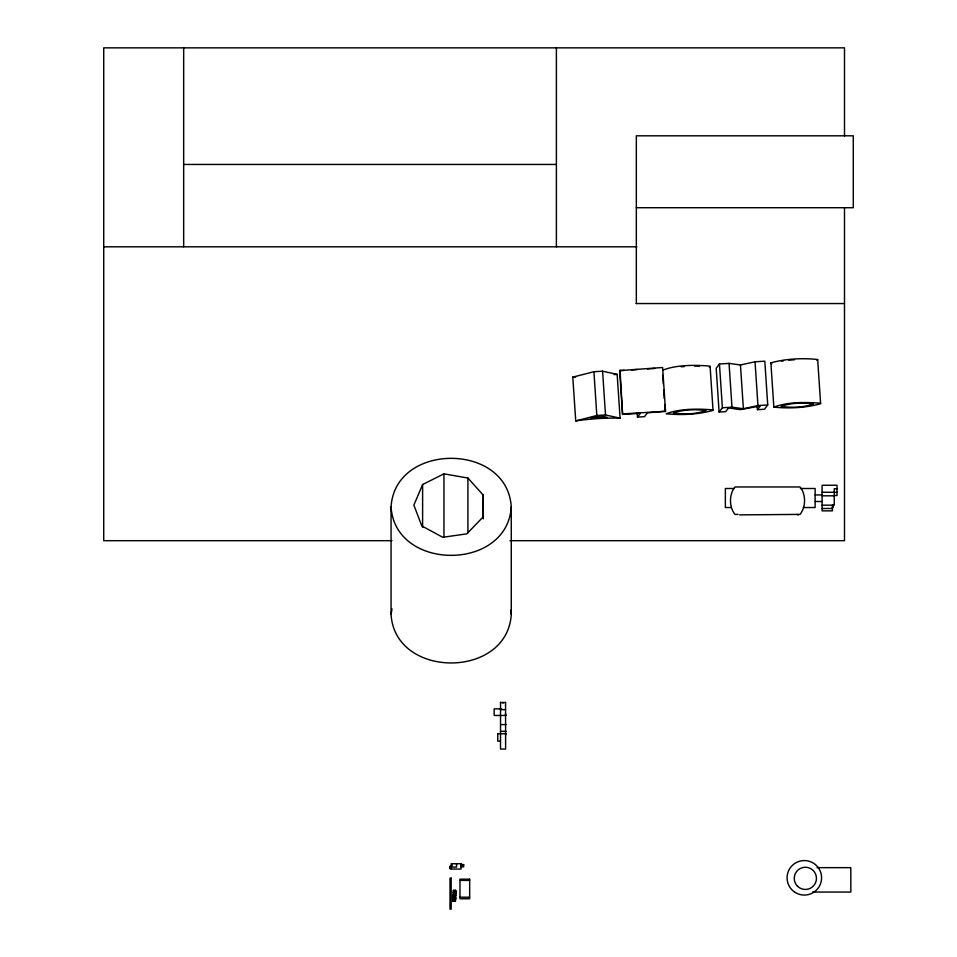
<?xml version="1.0" encoding="UTF-8"?>
<svg xmlns="http://www.w3.org/2000/svg" width="957" height="957" viewBox="0 0 957 957"><rect width="100%" height="100%" fill="white"/><g stroke="black" fill="none" stroke-linecap="round" stroke-linejoin="round"><path stroke-width="1.44" d="M483.285 495.164L482.854 517.211L466.849 533.839L442.744 537.296L421.822 525.943L413.867 505.105L422.611 484.529L443.952 473.835L467.913 478.045L483.285 495.164L483.285 518.861M452.972 900.621L452.805 899.293L452.625 899.951M453.367 890.309C453.14 892.606 457.602 892.618 455.556 890.309L453.367 890.309C453.989 893.252 455.891 891.422 455.999 892.462M455.58 897.188L453.259 897.714L455.532 897.798C457.255 897.726 449.599 898.779 455.699 897.977C455.568 896.063 453.283 892.953 452.948 896.434C453.068 896.063 457.195 895.309 455.018 896.589M455.376 900.86C456.106 899.113 453.427 900.609 453.008 900.226M453.271 898.647L455.628 899.209L454.886 898.049M453.343 897.798L453.319 897.104M453.833 893.407L456.046 893.025M453.247 901.303L452.769 898.922L453.247 901.303L455.436 901.303L455.353 899.424L455.077 900.537M453.474 898.3L452.828 896.589L453.474 898.3L455.664 898.3L455.065 897.666M453.929 893.515L453.199 892.355L453.929 893.515C458.044 894.903 454.216 890.943 456.118 893.515L453.738 893.288M455.556 890.309L455.879 891.972M450.436 867.329C452.015 868.322 449.862 865.714 451.034 867.832M391.066 506.851C395.026 442.17 507.318 442.17 511.265 506.851L511.265 614.442C507.318 679.123 395.026 679.123 391.066 614.442L391.066 506.851C395.026 571.52 507.318 571.52 511.265 506.851M391.066 614.442L391.987 608.808M452.996 894.998L453.247 896.482L453.403 895.441M455.185 894.998L455.472 893.264L455.436 896.482L455.58 895.441M637.47 417.096L640.353 413.304L622.576 414.405L619.646 370.622L662.615 367.488L665.546 411.271L647.387 412.874L644.504 416.666L637.47 417.096L637.171 412.718M622.576 414.405L620.04 370.12M719.449 363.983L716.183 368.278L719.114 412.06L725.693 411.654L728.504 407.945L740.275 409.62L760.241 405.995L757.43 409.692L764.464 409.261L767.729 404.967L764.81 361.184L755.037 361.782L740.455 364.964L729.055 363.385L719.449 363.983L722.379 407.766L719.114 412.06M770.887 362.859C785.757 358.696 802.325 357.906 817.661 359.485L820.628 403.746C805.746 407.885 789.178 408.699 773.842 407.108L770.887 362.859L771.797 363.696M709.316 367.129L710.106 366.603M816.907 360.49L817.697 359.964M738.062 514.399L735.024 514.399C728.959 507.138 728.959 494.231 735.024 486.969L800.004 486.969C806.069 494.231 806.069 507.138 800.004 514.399L739.665 514.878M572.8 377.118L593.914 371.723L602.587 371.196L617.157 374.39L620.088 418.161C605.267 417.778 590.457 418.795 575.731 420.901L572.8 377.118L575.647 376.95M575.731 420.901L596.833 415.505L605.506 414.967L620.088 418.161M722.379 407.766L731.973 407.168L743.386 408.747L757.956 405.565L767.729 404.967M781.498 361.196L783.532 360.837M681.264 366.818L684.434 366.555M788.855 360.191L794.43 359.748M619.646 370.622L624.096 370.347M631.5 369.892L637.422 369.522M647.422 368.912L654.827 368.457M614.191 374.57L617.157 374.39M622.959 413.891L665.546 411.271M694.626 366.005L699.435 366.029M183.672 164.448L556.388 164.448M636.333 207.717L853.273 207.717L853.273 135.81L636.333 135.81L636.333 303.548M103.727 246.81L636.895 246.81M636.166 303.548L844.493 303.548M734.186 488.501L725.358 488.501L725.358 507.533L731.244 507.533M800.411 488.501L815.125 488.501L815.125 507.533L803.354 507.533M837.016 488.74L834.253 488.74L834.253 505.176L822.099 505.176M822.099 492.233L837.016 492.317M815.125 494.925L822.099 494.925M834.253 495.523L837.016 495.523L837.016 485.259L822.099 485.259L822.099 510.859L832.399 510.859L832.399 505.14M822.099 495.81L834.253 495.81M815.125 501.504L822.099 501.504M832.399 507.557L833.092 507.557L833.092 504.77M822.099 508.478L832.399 508.478M391.963 540.681L103.727 540.681L103.727 47.85L844.493 47.85L844.493 135.966M509.949 540.681L844.493 540.681L844.493 207.645M500.523 702.51L505.559 702.51M501.289 708.874L494.159 708.874L494.159 715.465L506.05 715.465M500.523 709.627L505.559 709.627M505.571 713.563L505.607 735.239M500.523 724.581L506.05 724.581M500.523 731.315L506.05 731.315M497.736 733.696L506.05 733.696M500.355 741.149L497.736 741.149L497.736 733.66M461.023 864.566L463.655 864.566L463.655 866.863L461.023 866.839M461.023 864.829L463.655 864.817M450.053 866.599L450.974 866.659M817.063 867.652L850.821 867.652L850.821 892.056L812.649 892.056M450.053 868.454L450.974 868.454M459.982 880.392L469.66 880.392M456.022 892.127L453.271 891.529L453.809 892.462M453.965 893.132L456.154 893.132M453.104 895.13L455.293 895.118M453.51 895.537L455.699 895.537M459.982 897.199L469.66 897.199M453.367 898.719L455.652 898.826M796.966 514.399L798.485 514.878M820.592 403.268C805.495 402 787.563 401.88 773.842 407.108M713.001 409.907C697.904 408.639 679.972 408.519 666.251 413.747C681.587 415.338 698.155 414.525 713.037 410.386L710.07 366.124C694.973 364.856 677.042 364.737 663.321 369.964M454.862 898.384L455.628 899.209M454.671 900.501L455.436 901.303M452.601 900.238L453.187 900.86M455.065 898.958L455.089 899.436M510.583 610.219L511.265 614.442M755.037 361.782L757.956 405.565M757.238 406.773L757.43 409.692M740.455 364.964L743.386 408.747M729.055 363.385L731.973 407.168M662.722 375.288L663.309 384.044M663.691 389.882L664.278 398.638M664.672 404.476L665.163 411.773M602.587 371.196L605.506 414.967M593.914 371.723L596.833 415.505M556.388 47.85L556.388 246.81M505.571 702.282L505.571 715.465M505.607 733.696L505.607 749.056L500.523 749.056L500.523 702.282M503.011 702.51L503.011 703.168M467.913 478.045L467.913 532.822M461.788 864.996L461.788 865.846M456.549 863.728L456.549 867.09L452.015 867.09L452.015 863.728M443.952 473.835L443.952 537.499M422.611 484.529L422.611 527.463M183.672 47.85L183.672 246.81M705.728 410.457C696.421 414.429 683.836 414.297 673.513 413.209C682.855 409.225 695.404 409.345 705.728 410.457M813.318 403.818C804.012 407.79 791.427 407.658 781.103 406.569C790.446 402.586 802.995 402.706 813.318 403.818M453.128 893.994C453.415 895.142 453.738 893.886 453.032 894.101M455.317 893.994L455.628 894.819L455.317 893.994M452.697 898.049L453.439 899.209L452.697 898.049M600.553 415.828L590.876 418.365L607.193 417.36L600.553 415.828M461.023 863.728L451.166 863.728L451.166 869.04L461.023 869.04L461.023 863.728M450.974 866.324L450.053 866.324L450.053 868.681L450.974 868.585L450.974 866.324M451.166 878.155L450.005 878.155L450.005 909.15L451.166 909.15L451.166 878.155M469.66 879.196L459.982 879.196L459.982 898.755L469.66 898.755L469.66 879.196M794.334 891.876A17.25 17.25 0 0 0 821.501 879.447A17.25 17.25 0 0 0 797.157 862.125A17.25 17.25 0 0 0 794.334 891.876M797.564 886.278A11.101 11.101 0 0 0 816.094 881.134A11.101 11.101 0 0 0 802.373 867.652A11.101 11.101 0 0 0 797.564 886.278"/></g></svg>
